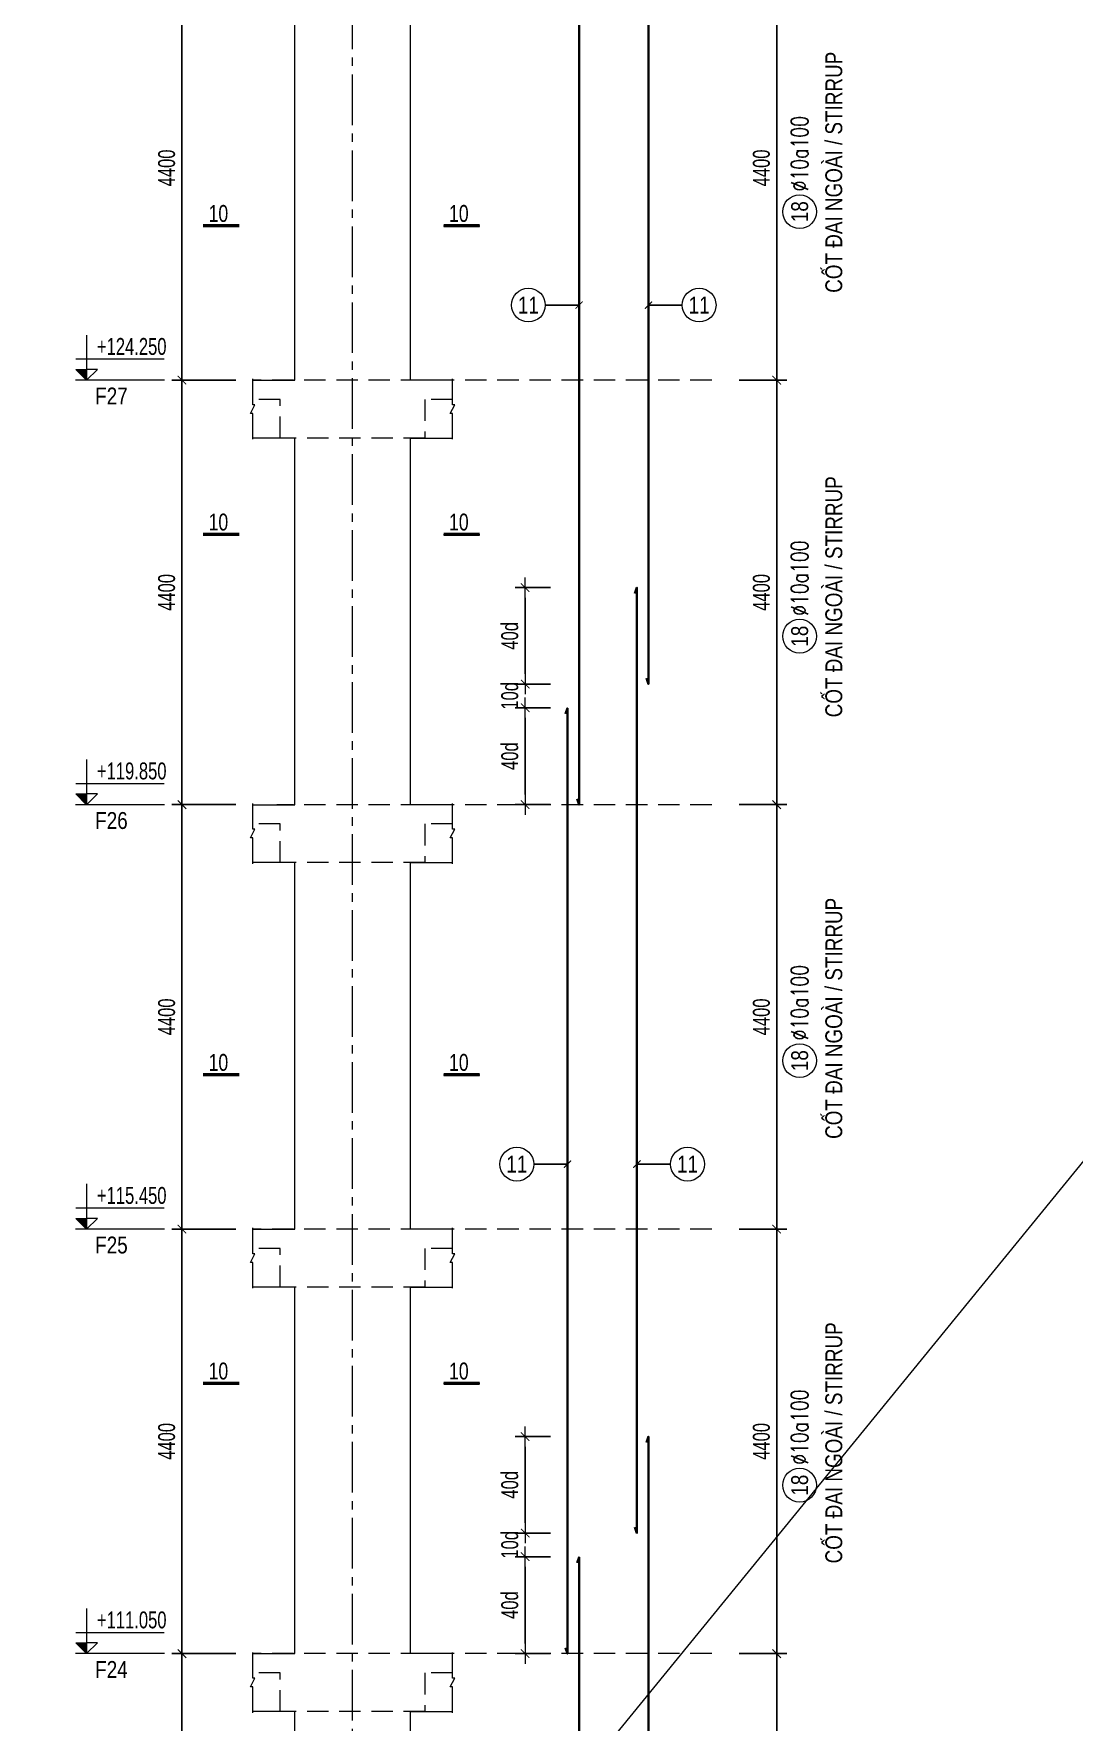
# Model space of a CAD drawing. Header units: millimetres. Extents: x 61878 to 380960, y -19809 to 191918.
# Drawn here: x 169779 to 180559, y 119920 to 137422 of the extents above; entities that cross this region are included whole.
import ezdxf
from ezdxf.enums import TextEntityAlignment as Align

# ---------------------------------------------------------------- set-up
doc = ezdxf.new("R2010")
doc.units = ezdxf.units.MM
doc.linetypes.add('CENTER2', pattern=[1.125, 0.75, -0.125, 0.125, -0.125])
doc.linetypes.add('HIDDEN2', pattern=[4.7625, 3.175, -1.5875])
doc.layers.get('0').update_dxf_attribs({"lineweight": 20})
doc.layers.get('Defpoints').update_dxf_attribs({"color": 151, "lineweight": 9})
for name, color, linetype, lineweight in [('kata_thep chu', 4, 'Continuous', 35), ('NDC_S_ANNO', 7, 'Continuous', 20), ('NDC_S_AXIS', 5, 'CENTER2', 13), ('NDC_S_BREAK-LINE', 1, 'Continuous', 15), ('NDC_S_CONTINUOUS', 3, 'Continuous', 20), ('NDC_S_DIM', 1, 'Continuous', 15), ('NDC_S_HIDDEN', 8, 'HIDDEN2', 13), ('NDC_S_LEADER', 1, 'Continuous', 15), ('NDC_S_SYMBOL', 1, 'Continuous', 15), ('NDC_S_TEXT SYMBOL', 7, 'Continuous', 20), ('NDC_S_THIN LINE', 8, 'Continuous', 9), ('NDC_S_VN TEXT', 7, 'Continuous', 20)]:
    doc.layers.add(name, color=color, linetype=linetype, lineweight=lineweight)
doc.styles.add('ARIAL', font='arial.ttf', dxfattribs={"width": 0.8})
doc.styles.add('NDC_ANNO', font='', dxfattribs={"width": 0.8})
doc.styles.add('NDC_DIM', font='', dxfattribs={"width": 0.75})
doc.styles.add('NDC_EN TXT', font='romans.shx', dxfattribs={"width": 0.8})
doc.styles.add('NDC_VIE TXT', font='arial.ttf', dxfattribs={"width": 0.8})
doc.styles.get('NDC_ANNO').set_extended_font_data('Dotum')
doc.styles.get('NDC_DIM').set_extended_font_data('Dotum')
doc.dimstyles.new('NDC_dim_70', dxfattribs={"dimscale": 70, "dimtxt": 2.5, "dimasz": 1.5, "dimexe": 1.5, "dimexo": 2.5, "dimgap": 1, "dimtad": 1, "dimdec": 0, "dimzin": 0, "dimdsep": 46, "dimtxsty": 'NDC_DIM', "dimblk": 'DIMMARK', "dimcen": 0.09, "dimdle": 1.2, "dimclrd": 1, "dimclre": 1, "dimclrt": 3, "dimadec": 0, "dimazin": 0, "dimtfac": 1, "dimtdec": 0, "dimtix": 1, "dimtofl": 0, "dimtmove": 0, "dimatfit": 3, "dimfxl": 8, "dimfxlon": 1, "dimtolj": 1, "dimtzin": 0, "dimarcsym": 0})
doc.dimstyles.new('NDC_dim_75', dxfattribs={"dimscale": 75, "dimtxt": 2.5, "dimasz": 1.5, "dimexe": 1.5, "dimexo": 2.5, "dimgap": 1, "dimtad": 1, "dimdec": 0, "dimzin": 0, "dimdsep": 46, "dimtxsty": 'NDC_DIM', "dimblk": 'DIMMARK', "dimcen": 0.09, "dimdle": 1.2, "dimclrd": 1, "dimclre": 1, "dimclrt": 3, "dimadec": 0, "dimazin": 0, "dimtfac": 1, "dimtdec": 0, "dimtix": 1, "dimtofl": 0, "dimtmove": 0, "dimatfit": 3, "dimfxl": 8, "dimfxlon": 1, "dimtolj": 1, "dimtzin": 0, "dimarcsym": 0})

# ---------------------------------------------------------------- blocks, each defined once
blk = doc.blocks.new('DIMMARK')
at = {"layer": 'NDC_S_DIM', "color": 1}
blk.add_line((-1.5, 0), (1, 0), dxfattribs=at)
at = {"layer": 'NDC_S_DIM', "color": 2, "const_width": 0.1}
blk.add_lwpolyline([(-0.42, -0.42), (0.42, 0.42)], dxfattribs=at)
blk = doc.blocks.new('*D301')
at = {"layer": 'Defpoints', "color": 0, "transparency": 16777216}
for p in [(171314, 120631), (172432, 120631), (172432, 116231)]:
    blk.add_point(p, dxfattribs=at)
at = {"layer": 'NDC_S_DIM', "color": 1, "lineweight": -2, "transparency": 16777216}
for p, q in [((171874, 120631), (171209, 120631)), ((171314, 116336), (171314, 120526)), ((171874, 116231), (171209, 116231))]:
    blk.add_line(p, q, dxfattribs=at)
at = {"layer": 'NDC_S_DIM', "color": 1, "lineweight": -2, "transparency": 16777216, "xscale": 105, "yscale": 105, "zscale": 105}
for p, rotation in [((171314, 120631), 90), ((171314, 116231), 270)]:
    blk.add_blockref('DIMMARK', p, dxfattribs=dict(at, rotation=rotation))
at = {"layer": 'NDC_S_DIM', "color": 3, "transparency": 16777216, "insert": (171156, 118431), "char_height": 175, "attachment_point": 5, "rotation": 90, "style": 'NDC_DIM'}
blk.add_mtext('\\A1;4400', dxfattribs=at)
blk = doc.blocks.new('*D302')
at = {"layer": 'Defpoints', "color": 0, "transparency": 16777216}
for p in [(171314, 125031), (172432, 125031), (172432, 120631)]:
    blk.add_point(p, dxfattribs=at)
at = {"layer": 'NDC_S_DIM', "color": 1, "lineweight": -2, "transparency": 16777216}
for p, q in [((171874, 125031), (171209, 125031)), ((171314, 120736), (171314, 124926)), ((171874, 120631), (171209, 120631))]:
    blk.add_line(p, q, dxfattribs=at)
at = {"layer": 'NDC_S_DIM', "color": 1, "lineweight": -2, "transparency": 16777216, "xscale": 105, "yscale": 105, "zscale": 105}
for p, rotation in [((171314, 125031), 90), ((171314, 120631), 270)]:
    blk.add_blockref('DIMMARK', p, dxfattribs=dict(at, rotation=rotation))
at = {"layer": 'NDC_S_DIM', "color": 3, "transparency": 16777216, "insert": (171156, 122831), "char_height": 175, "attachment_point": 5, "rotation": 90, "style": 'NDC_DIM'}
blk.add_mtext('\\A1;4400', dxfattribs=at)
blk = doc.blocks.new('*D303')
at = {"layer": 'Defpoints', "color": 0, "transparency": 16777216}
for p in [(171314, 129431), (172432, 129431), (172432, 125031)]:
    blk.add_point(p, dxfattribs=at)
at = {"layer": 'NDC_S_DIM', "color": 1, "lineweight": -2, "transparency": 16777216}
for p, q in [((171874, 129431), (171209, 129431)), ((171314, 125136), (171314, 129326)), ((171874, 125031), (171209, 125031))]:
    blk.add_line(p, q, dxfattribs=at)
at = {"layer": 'NDC_S_DIM', "color": 1, "lineweight": -2, "transparency": 16777216, "xscale": 105, "yscale": 105, "zscale": 105}
for p, rotation in [((171314, 129431), 90), ((171314, 125031), 270)]:
    blk.add_blockref('DIMMARK', p, dxfattribs=dict(at, rotation=rotation))
at = {"layer": 'NDC_S_DIM', "color": 3, "transparency": 16777216, "insert": (171156, 127231), "char_height": 175, "attachment_point": 5, "rotation": 90, "style": 'NDC_DIM'}
blk.add_mtext('\\A1;4400', dxfattribs=at)
blk = doc.blocks.new('*D304')
at = {"layer": 'Defpoints', "color": 0, "transparency": 16777216}
for p in [(171314, 133831), (172432, 133831), (172432, 129431)]:
    blk.add_point(p, dxfattribs=at)
at = {"layer": 'NDC_S_DIM', "color": 1, "lineweight": -2, "transparency": 16777216}
for p, q in [((171874, 133831), (171209, 133831)), ((171314, 129536), (171314, 133726)), ((171874, 129431), (171209, 129431))]:
    blk.add_line(p, q, dxfattribs=at)
at = {"layer": 'NDC_S_DIM', "color": 1, "lineweight": -2, "transparency": 16777216, "xscale": 105, "yscale": 105, "zscale": 105}
for p, rotation in [((171314, 133831), 90), ((171314, 129431), 270)]:
    blk.add_blockref('DIMMARK', p, dxfattribs=dict(at, rotation=rotation))
at = {"layer": 'NDC_S_DIM', "color": 3, "transparency": 16777216, "insert": (171156, 131631), "char_height": 175, "attachment_point": 5, "rotation": 90, "style": 'NDC_DIM'}
blk.add_mtext('\\A1;4400', dxfattribs=at)
blk = doc.blocks.new('*D305')
at = {"layer": 'Defpoints', "color": 0, "transparency": 16777216}
for p in [(171314, 138231), (172432, 138231), (172432, 133831)]:
    blk.add_point(p, dxfattribs=at)
at = {"layer": 'NDC_S_DIM', "color": 1, "lineweight": -2, "transparency": 16777216}
for p, q in [((171874, 138231), (171209, 138231)), ((171314, 133936), (171314, 138126)), ((171874, 133831), (171209, 133831))]:
    blk.add_line(p, q, dxfattribs=at)
at = {"layer": 'NDC_S_DIM', "color": 1, "lineweight": -2, "transparency": 16777216, "xscale": 105, "yscale": 105, "zscale": 105}
for p, rotation in [((171314, 138231), 90), ((171314, 133831), 270)]:
    blk.add_blockref('DIMMARK', p, dxfattribs=dict(at, rotation=rotation))
at = {"layer": 'NDC_S_DIM', "color": 3, "transparency": 16777216, "insert": (171156, 136031), "char_height": 175, "attachment_point": 5, "rotation": 90, "style": 'NDC_DIM'}
blk.add_mtext('\\A1;4400', dxfattribs=at)
blk = doc.blocks.new('*U6')
at = {"layer": 'NDC_S_ANNO', "color": 0, "linetype": 'ByBlock', "lineweight": -2}
blk.add_line((-4.36, 0), (1, 0), dxfattribs=at)
at = {"layer": 'NDC_S_ANNO', "ltscale": 0.005, "const_width": 0.5}
blk.add_lwpolyline([(1, 0), (-4.36, 0)], dxfattribs=at)
at = {"layer": 'NDC_S_TEXT SYMBOL', "linetype": 'ByBlock', "lineweight": -2, "style": 'NDC_ANNO', "width": 0.8}
blk.add_attdef('DETAIL', text='', height=2.5, dxfattribs=at).set_placement((-0.64, 1.82), align=Align.MIDDLE_RIGHT)
blk = doc.blocks.new('*D354')
at = {"layer": 'Defpoints', "color": 0, "ltscale": 0.005, "transparency": 16777216}
for p in [(174870, 121636, 0), (175308, 121636), (175308, 120631)]:
    blk.add_point(p, dxfattribs=at)
at = {"layer": 'NDC_S_DIM', "color": 1, "lineweight": -2, "ltscale": 0.005, "transparency": 16777216}
for p, q in [((175133, 121636, 0), (174765, 121636, 0)), ((174870, 120736, 0), (174870, 121531, 0)), ((175133, 120631, 0), (174765, 120631, 0))]:
    blk.add_line(p, q, dxfattribs=at)
at = {"layer": 'NDC_S_DIM', "color": 1, "lineweight": -2, "ltscale": 0.005, "transparency": 16777216, "xscale": 105, "yscale": 105, "zscale": 105}
for p, rotation in [((174870, 121636, 0), 90), ((174870, 120631, 0), 270)]:
    blk.add_blockref('DIMMARK', p, dxfattribs=dict(at, rotation=rotation))
at = {"layer": 'NDC_S_DIM', "color": 3, "ltscale": 0.005, "transparency": 16777216, "insert": (174711, 121134, 0), "char_height": 175, "attachment_point": 5, "rotation": 90, "style": 'NDC_DIM'}
blk.add_mtext('\\A1;40d', dxfattribs=at)
blk = doc.blocks.new('*D355')
at = {"layer": 'Defpoints', "color": 0, "ltscale": 0.005, "transparency": 16777216}
for p in [(174870, 121881), (175308, 121881), (175308, 121636)]:
    blk.add_point(p, dxfattribs=at)
at = {"layer": 'NDC_S_DIM', "color": 1, "lineweight": -2, "ltscale": 0.005, "transparency": 16777216}
for p, q in [((174870, 121986), (174870, 122091)), ((175133, 121881), (174765, 121881)), ((175133, 121636), (174765, 121636)), ((174870, 121531), (174870, 121426))]:
    blk.add_line(p, q, dxfattribs=at)
at = {"layer": 'NDC_S_DIM', "color": 1, "lineweight": -2, "ltscale": 0.005, "transparency": 16777216, "xscale": 105, "yscale": 105, "zscale": 105}
for p, rotation in [((174870, 121881), 270), ((174870, 121636), 90)]:
    blk.add_blockref('DIMMARK', p, dxfattribs=dict(at, rotation=rotation))
at = {"layer": 'NDC_S_DIM', "color": 3, "ltscale": 0.005, "transparency": 16777216, "insert": (174711, 121759), "char_height": 175, "attachment_point": 5, "rotation": 90, "style": 'NDC_DIM'}
blk.add_mtext('\\A1;10d', dxfattribs=at)
blk = doc.blocks.new('*D356')
at = {"layer": 'Defpoints', "color": 0, "ltscale": 0.005, "transparency": 16777216}
for p in [(174870, 122881), (175308, 122881), (175308, 121881)]:
    blk.add_point(p, dxfattribs=at)
at = {"layer": 'NDC_S_DIM', "color": 1, "lineweight": -2, "ltscale": 0.005, "transparency": 16777216}
for p, q in [((175133, 122881), (174765, 122881)), ((174870, 121986), (174870, 122776)), ((175133, 121881), (174765, 121881))]:
    blk.add_line(p, q, dxfattribs=at)
at = {"layer": 'NDC_S_DIM', "color": 1, "lineweight": -2, "ltscale": 0.005, "transparency": 16777216, "xscale": 105, "yscale": 105, "zscale": 105}
for p, rotation in [((174870, 122881), 90), ((174870, 121881), 270)]:
    blk.add_blockref('DIMMARK', p, dxfattribs=dict(at, rotation=rotation))
at = {"layer": 'NDC_S_DIM', "color": 3, "ltscale": 0.005, "transparency": 16777216, "insert": (174711, 122381), "char_height": 175, "attachment_point": 5, "rotation": 90, "style": 'NDC_DIM'}
blk.add_mtext('\\A1;40d', dxfattribs=at)
blk = doc.blocks.new('*D357')
at = {"layer": 'Defpoints', "color": 0, "ltscale": 0.005, "transparency": 16777216}
for p in [(174870, 130436, 0), (175308, 130436), (175308, 129431)]:
    blk.add_point(p, dxfattribs=at)
at = {"layer": 'NDC_S_DIM', "color": 1, "lineweight": -2, "ltscale": 0.005, "transparency": 16777216}
for p, q in [((175133, 130436, 0), (174765, 130436, 0)), ((174870, 129536, 0), (174870, 130331, 0)), ((175133, 129431, 0), (174765, 129431, 0))]:
    blk.add_line(p, q, dxfattribs=at)
at = {"layer": 'NDC_S_DIM', "color": 1, "lineweight": -2, "ltscale": 0.005, "transparency": 16777216, "xscale": 105, "yscale": 105, "zscale": 105}
for p, rotation in [((174870, 130436, 0), 90), ((174870, 129431, 0), 270)]:
    blk.add_blockref('DIMMARK', p, dxfattribs=dict(at, rotation=rotation))
at = {"layer": 'NDC_S_DIM', "color": 3, "ltscale": 0.005, "transparency": 16777216, "insert": (174711, 129934, 0), "char_height": 175, "attachment_point": 5, "rotation": 90, "style": 'NDC_DIM'}
blk.add_mtext('\\A1;40d', dxfattribs=at)
blk = doc.blocks.new('*D358')
at = {"layer": 'Defpoints', "color": 0, "ltscale": 0.005, "transparency": 16777216}
for p in [(174870, 130681), (175308, 130681), (175308, 130436)]:
    blk.add_point(p, dxfattribs=at)
at = {"layer": 'NDC_S_DIM', "color": 1, "lineweight": -2, "ltscale": 0.005, "transparency": 16777216}
for p, q in [((174870, 130786), (174870, 130891)), ((175133, 130681), (174765, 130681)), ((175133, 130436), (174765, 130436)), ((174870, 130331), (174870, 130226))]:
    blk.add_line(p, q, dxfattribs=at)
at = {"layer": 'NDC_S_DIM', "color": 1, "lineweight": -2, "ltscale": 0.005, "transparency": 16777216, "xscale": 105, "yscale": 105, "zscale": 105}
for p, rotation in [((174870, 130681), 270), ((174870, 130436), 90)]:
    blk.add_blockref('DIMMARK', p, dxfattribs=dict(at, rotation=rotation))
at = {"layer": 'NDC_S_DIM', "color": 3, "ltscale": 0.005, "transparency": 16777216, "insert": (174711, 130559), "char_height": 175, "attachment_point": 5, "rotation": 90, "style": 'NDC_DIM'}
blk.add_mtext('\\A1;10d', dxfattribs=at)
blk = doc.blocks.new('*D359')
at = {"layer": 'Defpoints', "color": 0, "ltscale": 0.005, "transparency": 16777216}
for p in [(174870, 131681), (175308, 131681), (175308, 130681)]:
    blk.add_point(p, dxfattribs=at)
at = {"layer": 'NDC_S_DIM', "color": 1, "lineweight": -2, "ltscale": 0.005, "transparency": 16777216}
for p, q in [((175133, 131681), (174765, 131681)), ((174870, 130786), (174870, 131576)), ((175133, 130681), (174765, 130681))]:
    blk.add_line(p, q, dxfattribs=at)
at = {"layer": 'NDC_S_DIM', "color": 1, "lineweight": -2, "ltscale": 0.005, "transparency": 16777216, "xscale": 105, "yscale": 105, "zscale": 105}
for p, rotation in [((174870, 131681), 90), ((174870, 130681), 270)]:
    blk.add_blockref('DIMMARK', p, dxfattribs=dict(at, rotation=rotation))
at = {"layer": 'NDC_S_DIM', "color": 3, "ltscale": 0.005, "transparency": 16777216, "insert": (174711, 131181), "char_height": 175, "attachment_point": 5, "rotation": 90, "style": 'NDC_DIM'}
blk.add_mtext('\\A1;40d', dxfattribs=at)
blk = doc.blocks.new('*D417')
at = {"layer": 'Defpoints', "color": 0, "ltscale": 70, "transparency": 16777216}
for p in [(176913, 120631), (177476, 120631), (176913, 116231)]:
    blk.add_point(p, dxfattribs=at)
at = {"layer": 'NDC_S_DIM', "color": 1, "lineweight": -2, "ltscale": 70, "transparency": 16777216}
for p, q in [((177088, 120631), (177581, 120631)), ((177476, 116336), (177476, 120526)), ((177088, 116231), (177581, 116231))]:
    blk.add_line(p, q, dxfattribs=at)
at = {"layer": 'NDC_S_DIM', "color": 1, "lineweight": -2, "ltscale": 70, "transparency": 16777216, "xscale": 105, "yscale": 105, "zscale": 105}
for p, rotation in [((177476, 120631), 90), ((177476, 116231), 270)]:
    blk.add_blockref('DIMMARK', p, dxfattribs=dict(at, rotation=rotation))
at = {"layer": 'NDC_S_DIM', "color": 3, "ltscale": 70, "transparency": 16777216, "insert": (177318, 118431), "char_height": 175, "attachment_point": 5, "rotation": 90, "style": 'NDC_DIM'}
blk.add_mtext('\\A1;4400', dxfattribs=at)
blk = doc.blocks.new('*D418')
at = {"layer": 'Defpoints', "color": 0, "ltscale": 70, "transparency": 16777216}
for p in [(176913, 125031), (177476, 125031), (176913, 120631)]:
    blk.add_point(p, dxfattribs=at)
at = {"layer": 'NDC_S_DIM', "color": 1, "lineweight": -2, "ltscale": 70, "transparency": 16777216}
for p, q in [((177088, 125031), (177581, 125031)), ((177476, 120736), (177476, 124926)), ((177088, 120631), (177581, 120631))]:
    blk.add_line(p, q, dxfattribs=at)
at = {"layer": 'NDC_S_DIM', "color": 1, "lineweight": -2, "ltscale": 70, "transparency": 16777216, "xscale": 105, "yscale": 105, "zscale": 105}
for p, rotation in [((177476, 125031), 90), ((177476, 120631), 270)]:
    blk.add_blockref('DIMMARK', p, dxfattribs=dict(at, rotation=rotation))
at = {"layer": 'NDC_S_DIM', "color": 3, "ltscale": 70, "transparency": 16777216, "insert": (177318, 122831), "char_height": 175, "attachment_point": 5, "rotation": 90, "style": 'NDC_DIM'}
blk.add_mtext('\\A1;4400', dxfattribs=at)
blk = doc.blocks.new('*D419')
at = {"layer": 'Defpoints', "color": 0, "ltscale": 70, "transparency": 16777216}
for p in [(176913, 129431), (177476, 129431), (176913, 125031)]:
    blk.add_point(p, dxfattribs=at)
at = {"layer": 'NDC_S_DIM', "color": 1, "lineweight": -2, "ltscale": 70, "transparency": 16777216}
for p, q in [((177088, 129431), (177581, 129431)), ((177476, 125136), (177476, 129326)), ((177088, 125031), (177581, 125031))]:
    blk.add_line(p, q, dxfattribs=at)
at = {"layer": 'NDC_S_DIM', "color": 1, "lineweight": -2, "ltscale": 70, "transparency": 16777216, "xscale": 105, "yscale": 105, "zscale": 105}
for p, rotation in [((177476, 129431), 90), ((177476, 125031), 270)]:
    blk.add_blockref('DIMMARK', p, dxfattribs=dict(at, rotation=rotation))
at = {"layer": 'NDC_S_DIM', "color": 3, "ltscale": 70, "transparency": 16777216, "insert": (177318, 127231), "char_height": 175, "attachment_point": 5, "rotation": 90, "style": 'NDC_DIM'}
blk.add_mtext('\\A1;4400', dxfattribs=at)
blk = doc.blocks.new('*D420')
at = {"layer": 'Defpoints', "color": 0, "ltscale": 70, "transparency": 16777216}
for p in [(176913, 133831), (177476, 133831), (176913, 129431)]:
    blk.add_point(p, dxfattribs=at)
at = {"layer": 'NDC_S_DIM', "color": 1, "lineweight": -2, "ltscale": 70, "transparency": 16777216}
for p, q in [((177088, 133831), (177581, 133831)), ((177476, 129536), (177476, 133726)), ((177088, 129431), (177581, 129431))]:
    blk.add_line(p, q, dxfattribs=at)
at = {"layer": 'NDC_S_DIM', "color": 1, "lineweight": -2, "ltscale": 70, "transparency": 16777216, "xscale": 105, "yscale": 105, "zscale": 105}
for p, rotation in [((177476, 133831), 90), ((177476, 129431), 270)]:
    blk.add_blockref('DIMMARK', p, dxfattribs=dict(at, rotation=rotation))
at = {"layer": 'NDC_S_DIM', "color": 3, "ltscale": 70, "transparency": 16777216, "insert": (177318, 131631), "char_height": 175, "attachment_point": 5, "rotation": 90, "style": 'NDC_DIM'}
blk.add_mtext('\\A1;4400', dxfattribs=at)
blk = doc.blocks.new('*D421')
at = {"layer": 'Defpoints', "color": 0, "ltscale": 70, "transparency": 16777216}
for p in [(176913, 138231), (177476, 138231), (176913, 133831)]:
    blk.add_point(p, dxfattribs=at)
at = {"layer": 'NDC_S_DIM', "color": 1, "lineweight": -2, "ltscale": 70, "transparency": 16777216}
for p, q in [((177088, 138231), (177581, 138231)), ((177476, 133936), (177476, 138126)), ((177088, 133831), (177581, 133831))]:
    blk.add_line(p, q, dxfattribs=at)
at = {"layer": 'NDC_S_DIM', "color": 1, "lineweight": -2, "ltscale": 70, "transparency": 16777216, "xscale": 105, "yscale": 105, "zscale": 105}
for p, rotation in [((177476, 138231), 90), ((177476, 133831), 270)]:
    blk.add_blockref('DIMMARK', p, dxfattribs=dict(at, rotation=rotation))
at = {"layer": 'NDC_S_DIM', "color": 3, "ltscale": 70, "transparency": 16777216, "insert": (177318, 136031), "char_height": 175, "attachment_point": 5, "rotation": 90, "style": 'NDC_DIM'}
blk.add_mtext('\\A1;4400', dxfattribs=at)
blk = doc.blocks.new('*U236')
blk.add_circle((-2.5, 0), 2.5)
at = {"layer": 'NDC_S_VN TEXT', "color": 7, "style": 'ARIAL', "width": 0.8}
blk.add_attdef('SH2', text='', height=2.5, dxfattribs=at).set_placement((-2.5, 0), align=Align.MIDDLE)
at = {"layer": 'NDC_S_VN TEXT', "color": 3, "style": 'NDC_EN TXT', "width": 0.75}
blk.add_attdef('DKKC1', (0.5, -1.25), '', height=2.5, dxfattribs=at)
blk = doc.blocks.new('CD')
at = {"layer": 'NDC_S_ANNO'}
blk.add_hatch(color=3, dxfattribs=at).paths.add_polyline_path([(0, 160), (-161, 160), (0, 0)])
at = {"layer": 'NDC_S_ANNO', "ltscale": 50}
h = blk.add_hatch(dxfattribs=at)
h.set_pattern_fill('ANSI31', color=256, scale=140.6, style=0)
h.paths.add_polyline_path([(0, 160), (0, 0), (161, 160)])
for p, q in [((-159, 314), (1147, 314)), ((1156, 0), (-164, 0))]:
    blk.add_line(p, q, dxfattribs=at)
for points in [[(0, 669), (0, 0)], [(0, 0), (-161, 160), (0, 160)], [(0, 0), (161, 160), (0, 160)]]:
    blk.add_lwpolyline(points, dxfattribs=at)
at = {"layer": 'NDC_S_TEXT SYMBOL', "color": 3, "style": 'NDC_DIM', "width": 0.7}
blk.add_attdef('COT', (154, 375), '', height=250, dxfattribs=at)

msp = doc.modelspace()

# ---------------------------------------------------------------- linework, layer by layer
at = {"layer": 'kata_thep chu', "color": 4, "ltscale": 0.005}
for points in [[(176128, 130740.7), (176148, 130680.7), (176148, 140480.7), (176128, 140420.7)], [(175408.2, 129490.7), (175428.2, 129430.7), (175428.2, 139230.7), (175408.2, 139170.7)], [(176008, 121940.7), (176028, 121880.7), (176028, 131680.7), (176008, 131620.7)], [(175288.2, 120690.7), (175308.2, 120630.7), (175308.2, 130430.7), (175288.2, 130370.7)], [(176128, 113140.7), (176148, 113080.7), (176148, 122880.7), (176128, 122820.7)], [(175408.2, 111890.7), (175428.2, 111830.7), (175428.2, 121630.7), (175408.2, 121570.7)]]:
    msp.add_lwpolyline(points, dxfattribs=at)
at = {"layer": 'NDC_S_AXIS', "ltscale": 700}
msp.add_line((173082.3, -3699.8), (173082.3, 179341.9), dxfattribs=at)
at = {"layer": 'NDC_S_BREAK-LINE'}
for points in [[(172047.3, 133218.2), (172047.3, 133485.7), (172024.8, 133485.7), (172069.8, 133575.7), (172047.3, 133575.7), (172047.3, 133843.2)], [(174117.3, 133218.2), (174117.3, 133485.7), (174094.8, 133485.7), (174139.8, 133575.7), (174117.3, 133575.7), (174117.3, 133843.2)], [(172047.3, 128818.2), (172047.3, 129085.7), (172024.8, 129085.7), (172069.8, 129175.7), (172047.3, 129175.7), (172047.3, 129443.2)], [(174117.3, 128818.2), (174117.3, 129085.7), (174094.8, 129085.7), (174139.8, 129175.7), (174117.3, 129175.7), (174117.3, 129443.2)], [(172047.3, 124418.2), (172047.3, 124685.7), (172024.8, 124685.7), (172069.8, 124775.7), (172047.3, 124775.7), (172047.3, 125043.2)], [(174117.3, 124418.2), (174117.3, 124685.7), (174094.8, 124685.7), (174139.8, 124775.7), (174117.3, 124775.7), (174117.3, 125043.2)], [(172047.3, 120018.2), (172047.3, 120285.7), (172024.8, 120285.7), (172069.8, 120375.7), (172047.3, 120375.7), (172047.3, 120643.2)], [(174117.3, 120018.2), (174117.3, 120285.7), (174094.8, 120285.7), (174139.8, 120375.7), (174117.3, 120375.7), (174117.3, 120643.2)]]:
    msp.add_lwpolyline(points, dxfattribs=at)
at = {"layer": 'NDC_S_CONTINUOUS'}
for points in [[(172047.3, 133830.7), (172482.3, 133830.7), (172482.3, 137630.7), (172047.3, 137630.7)], [(174117.3, 133830.7), (173682.3, 133830.7), (173682.3, 137630.7), (174117.3, 137630.7)], [(172047.3, 129430.7), (172482.3, 129430.7), (172482.3, 133230.7), (172047.3, 133230.7)], [(174117.3, 129430.7), (173682.3, 129430.7), (173682.3, 133230.7), (174117.3, 133230.7)], [(172047.3, 125030.7), (172482.3, 125030.7), (172482.3, 128830.7), (172047.3, 128830.7)], [(174117.3, 125030.7), (173682.3, 125030.7), (173682.3, 128830.7), (174117.3, 128830.7)], [(172047.3, 120630.7), (172482.3, 120630.7), (172482.3, 124430.7), (172047.3, 124430.7)], [(174117.3, 120630.7), (173682.3, 120630.7), (173682.3, 124430.7), (174117.3, 124430.7)], [(172047.3, 116230.7), (172482.3, 116230.7), (172482.3, 120030.7), (172047.3, 120030.7)], [(174117.3, 116230.7), (173682.3, 116230.7), (173682.3, 120030.7), (174117.3, 120030.7)]]:
    msp.add_lwpolyline(points, dxfattribs=at)
at = {"layer": 'NDC_S_DIM'}
for centre in [(174903.7, 134609.2), (176672.5, 134609.2), (174783.7, 125704.9), (176552.5, 125704.9)]:
    msp.add_circle(centre, 175, dxfattribs=at)
at = {"layer": 'NDC_S_HIDDEN', "ltscale": 70}
for p, q in [((176803.2, 133830.7), (172047.3, 133830.7)), ((176803.2, 129430.7), (172297.3, 129430.7)), ((176803.2, 125030.7), (172047.3, 125030.7)), ((176803.2, 120630.7), (172047.3, 120630.7))]:
    msp.add_line(p, q, dxfattribs=at)
for points in [[(174117.3, 133630.7), (173832.3, 133630.7), (173832.3, 133230.7), (172332.3, 133230.7), (172332.3, 133630.7), (172047.3, 133630.7)], [(174117.3, 129230.7), (173832.3, 129230.7), (173832.3, 128830.7), (172332.3, 128830.7), (172332.3, 129230.7), (172047.3, 129230.7)], [(174117.3, 124830.7), (173832.3, 124830.7), (173832.3, 124430.7), (172332.3, 124430.7), (172332.3, 124830.7), (172047.3, 124830.7)], [(174117.3, 120430.7), (173832.3, 120430.7), (173832.3, 120030.7), (172332.3, 120030.7), (172332.3, 120430.7), (172047.3, 120430.7)]]:
    msp.add_lwpolyline(points, dxfattribs=at)
at = {"layer": 'NDC_S_LEADER', "ltscale": 40}
msp.add_lwpolyline([(234666.6, 191917.6), (61877.7, -19809)], dxfattribs=at)

# ---------------------------------------------------------------- block references
at = {"layer": 'NDC_S_DIM'}
ref = msp.add_blockref('CD', (170325.6, 133830.7), dxfattribs=dict(at, xscale=0.7, yscale=0.7, zscale=0.7))
ref.add_attrib('COT', '+124.250', (170433.3, 134093), dxfattribs={"layer": '0', "color": 3, "height": 175, "style": 'NDC_DIM', "width": 0.75})
ref = msp.add_blockref('CD', (170325.6, 129430.7), dxfattribs=dict(at, xscale=0.7, yscale=0.7, zscale=0.7))
ref.add_attrib('COT', '+119.850', (170433.3, 129693), dxfattribs={"layer": '0', "color": 3, "height": 175, "style": 'NDC_DIM', "width": 0.75})
ref = msp.add_blockref('CD', (170325.6, 125030.7), dxfattribs=dict(at, xscale=0.7, yscale=0.7, zscale=0.7))
ref.add_attrib('COT', '+115.450', (170433.3, 125293), dxfattribs={"layer": '0', "color": 3, "height": 175, "style": 'NDC_DIM', "width": 0.75})
ref = msp.add_blockref('CD', (170325.6, 120630.7), dxfattribs=dict(at, xscale=0.7, yscale=0.7, zscale=0.7))
ref.add_attrib('COT', '+111.050', (170433.3, 120893), dxfattribs={"layer": '0', "color": 3, "height": 175, "style": 'NDC_DIM', "width": 0.75})
at = {"layer": 'NDC_S_SYMBOL', "xscale": 70, "yscale": 70, "zscale": 70}
for p in [(171838.2, 135432), (174329.4, 135432), (171838.2, 132233), (174329.4, 132233), (171838.2, 126632), (174329.4, 126632), (171838.2, 123433), (174329.4, 123433)]:
    msp.add_blockref('*U6', p, dxfattribs=at).add_auto_attribs({'DETAIL': '10'})
at = {"layer": 'NDC_S_THIN LINE', "xscale": 70, "yscale": 70, "zscale": 70, "rotation": 90}
for p in [(177713.7, 135752.4), (177713.7, 131352.4), (177713.7, 126952.4), (177713.7, 122552.4)]:
    msp.add_blockref('*U236', p, dxfattribs=at).add_auto_attribs({'SH2': '18', 'DKKC1': '%%c10a100'})

# ---------------------------------------------------------------- texts
at = {"layer": 'NDC_S_VN TEXT', "style": 'NDC_VIE TXT', "width": 0.8}
for p in [(178067.8, 134736.3), (178067.8, 130336.3), (178067.8, 125966.3), (178067.8, 121566.3)]:
    msp.add_text('CỐT ĐAI NGOÀI / STIRRUP', height=175, rotation=90, dxfattribs=at).set_placement(p, align=Align.MIDDLE_LEFT)
at = {"layer": 'NDC_S_VN TEXT', "color": 7, "style": 'ARIAL', "width": 0.8}
for p in [(174903.7, 134609.2), (176672.5, 134609.2), (174783.7, 125704.9), (176552.5, 125704.9)]:
    msp.add_text('11', height=175, dxfattribs=at).set_placement(p, align=Align.MIDDLE)
at = {"layer": 'NDC_S_VN TEXT', "style": 'NDC_VIE TXT', "width": 0.8}
for s, p in [('F27', (170415.1, 133666.6)), ('F26', (170415.1, 129266.6)), ('F25', (170415.1, 124866.6)), ('F24', (170415.1, 120466.6))]:
    msp.add_text(s, height=175, dxfattribs=at).set_placement(p, align=Align.MIDDLE_LEFT)

# ---------------------------------------------------------------- dimensions: what is measured, and where the dimension line sits
at = {"layer": 'NDC_S_DIM'}
for base, p1, p2, picture, middle in [((171313.8, 138230.7), (172432.3, 133830.7), (172432.3, 138230.7), '*D305', (171156.2, 136030.7)), ((171313.8, 133830.7), (172432.3, 129430.7), (172432.3, 133830.7), '*D304', (171156.2, 131630.7)), ((171313.8, 129430.7), (172432.3, 125030.7), (172432.3, 129430.7), '*D303', (171156.2, 127230.7)), ((171313.8, 125030.7), (172432.3, 120630.7), (172432.3, 125030.7), '*D302', (171156.2, 122830.7)), ((171313.8, 120630.7), (172432.3, 116230.7), (172432.3, 120630.7), '*D301', (171156.2, 118430.7))]:
    dim = msp.add_linear_dim(base=base, p1=p1, p2=p2, angle=90, dimstyle='NDC_dim_70', dxfattribs=at)
    dim.commit()
    dim.dimension.update_dxf_attribs({"geometry": picture, "text_midpoint": middle})
at = {"layer": 'NDC_S_DIM', "ltscale": 70}
for base, p1, p2, picture, middle in [((177475.5, 138230.7), (176913.2, 133830.7), (176913.2, 138230.7), '*D421', (177317.9, 136030.7)), ((177475.5, 133830.7), (176913.2, 129430.7), (176913.2, 133830.7), '*D420', (177317.9, 131630.7)), ((177475.5, 129430.7), (176913.2, 125030.7), (176913.2, 129430.7), '*D419', (177317.9, 127230.7)), ((177475.5, 125030.7), (176913.2, 120630.7), (176913.2, 125030.7), '*D418', (177317.9, 122830.7)), ((177475.5, 120630.7), (176913.2, 116230.7), (176913.2, 120630.7), '*D417', (177317.9, 118430.7))]:
    dim = msp.add_linear_dim(base=base, p1=p1, p2=p2, angle=90, dimstyle='NDC_dim_70', override={"dimtmove": 1}, dxfattribs=at)
    dim.commit()
    dim.dimension.update_dxf_attribs({"geometry": picture, "text_midpoint": middle})
at = {"layer": 'NDC_S_DIM', "ltscale": 0.005}
for base, p1, p2, text, picture, middle in [((174870, 131680.7), (175308.2, 130680.7), (175308.2, 131680.7), '40d', '*D359', (174710.6, 131180.7)), ((174870, 130680.7), (175308.2, 130436.4), (175308.2, 130680.7), '10d', '*D358', (174710.6, 130558.6)), ((174870, 130436.4, 0), (175308.2, 129430.7), (175308.2, 130436.4), '40d', '*D357', (174710.6, 129933.6, 0)), ((174870, 122880.7), (175308.2, 121880.7), (175308.2, 122880.7), '40d', '*D356', (174710.6, 122380.7)), ((174870, 121880.7), (175308.2, 121636.4), (175308.2, 121880.7), '10d', '*D355', (174710.6, 121758.6)), ((174870, 121636.4, 0), (175308.2, 120630.7), (175308.2, 121636.4), '40d', '*D354', (174710.6, 121133.6, 0))]:
    dim = msp.add_linear_dim(base=base, p1=p1, p2=p2, angle=90, text=text, dimstyle='NDC_dim_70', dxfattribs=at)
    dim.commit()
    dim.dimension.update_dxf_attribs({"geometry": picture, "text_midpoint": middle})

# ---------------------------------------------------------------- leaders
at = {"layer": 'NDC_S_LEADER', "ltscale": 0.005}
for points in [[(175428.2, 134609.2), (175078.7, 134609.2)], [(176148, 134609.2), (176497.5, 134609.2)], [(175308.2, 125704.9), (174958.7, 125704.9)], [(176028, 125704.9), (176377.5, 125704.9)]]:
    msp.add_leader(points, dimstyle='NDC_dim_75', override={"dimasz": 1, "dimldrblk": 'ARCHTICK'}, dxfattribs=at)

doc.saveas('drawing.dxf')
